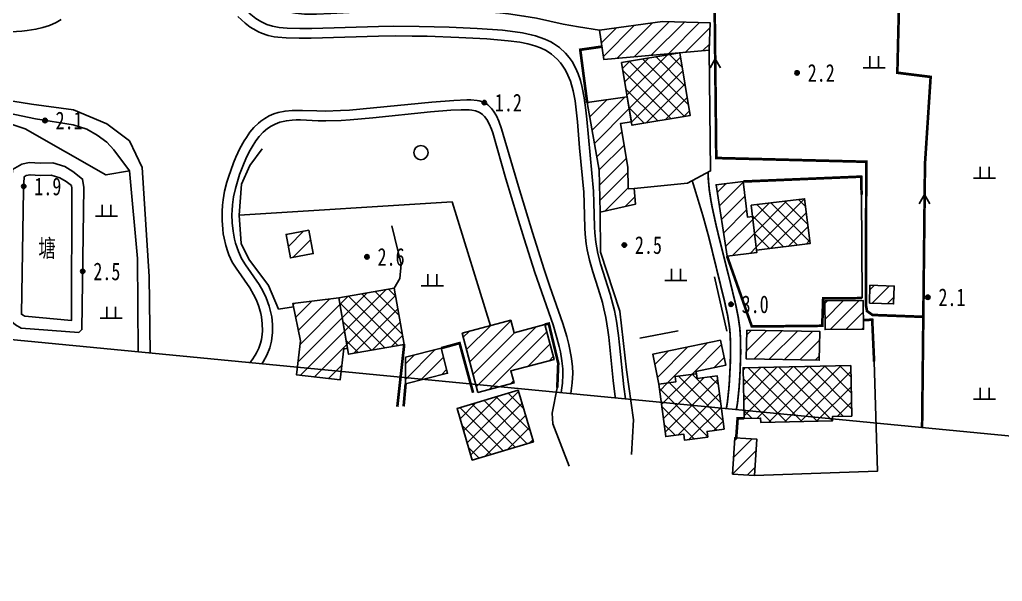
# Model space of a CAD drawing. Header units: metres. Extents: x 494039 to 619385, y 3351420 to 3402703.
# Drawn here: x 590085.7 to 590308.2, y 3392370.4 to 3392497.4 of the extents above; entities that cross this region are included whole.
import ezdxf
from ezdxf.enums import TextEntityAlignment as Align

# ---------------------------------------------------------------- set-up
doc = ezdxf.new("R2010")
doc.units = ezdxf.units.M
for name, pattern in [('2430', [0]), ('2450', [0]), ('8521', [0]), ('9610', [0])]:
    doc.linetypes.add(name, pattern=pattern)
for name, color, linetype in [('210100', 130, 'Continuous'), ('220200', 130, 'Continuous'), ('230102', 141, 'Continuous'), ('261301', 141, 'Continuous'), ('310300', 8, 'Continuous'), ('310500', 8, 'Continuous'), ('380201', 8, '2430'), ('380202', 8, '2450'), ('420500', 8, 'Continuous'), ('720100', 8, 'Continuous'), ('760201', 8, '8521'), ('810100', 8, '9610'), ('810302', 8, 'Continuous'), ('810501', 8, 'Continuous'), ('范围线', 8, 'Continuous')]:
    doc.layers.add(name, color=color, linetype=linetype)
pattern_1 = [(45, (0, 0), (-1.767766953, 1.767766953), []), (135, (0, 0), (-1.767766953, -1.767766953), [])]
pattern_2 = [(45, (0, 0), (-1.767766953, 1.767766953), [])]

# ---------------------------------------------------------------- blocks, each defined once
blk = doc.blocks.new('gu')
at = {"flags": 128}
for points in [[(3.75, 0), (-3.75, 0)], [(2.71, -0.6), (3.75, 0), (3.75, 0), (2.71, 0.6)]]:
    blk.add_lwpolyline(points, dxfattribs=at)
blk = doc.blocks.new('p_point')
for radius in [0.25, 0.2, 0.15, 0.1, 0.05]:
    blk.add_circle((0, 0), radius)
blk.add_point((0, 0))
blk = doc.blocks.new('vm')
at = {"linetype": 'Continuous'}
for p, q in [((-0.5, 0), (-0.5, 1.3)), ((0.5, 1.3), (0.5, 0)), ((1.25, 0), (-1.25, 0))]:
    blk.add_line(p, q, dxfattribs=at)
blk = doc.blocks.new('v1')
blk.add_circle((0, 0), 0.8)
blk = doc.blocks.new('1-3&1-4')
at = {"layer": '310300', "linetype": 'Continuous'}
h = blk.add_hatch(dxfattribs=at)
h.set_pattern_fill('ANSI31', color=8, scale=20, style=0)
h.set_pattern_definition(pattern_2)
h.paths.add_polyline_path([(590241.8378, 3392490.562), (590217.9864, 3392488.3836), (590217.0117, 3392495.0825), (590231.3, 3392497.0432), (590242.0607, 3392496.7049)])
h = blk.add_hatch(dxfattribs=at)
h.set_pattern_fill('ANSI31', color=8, scale=20, style=0)
h.set_pattern_definition(pattern_2)
h.paths.add_polyline_path([(590224.2257, 3392474.3558), (590221.7409, 3392473.9412), (590223.3933, 3392464.0367), (590223.5164, 3392459.1991), (590224.8523, 3392459.2331), (590225.1457, 3392455.6914), (590217.1311, 3392453.91), (590216.9522, 3392463.3643), (590214.2118, 3392478.6856), (590223.2937, 3392479.9418)])
h = blk.add_hatch(dxfattribs=at)
h.set_pattern_fill('ANSI31', color=8, scale=20, style=0)
h.set_pattern_definition(pattern_2)
h.paths.add_polyline_path([(590251.6316, 3392452.8787), (590250.5176, 3392452.7429), (590249.5338, 3392460.8161), (590243.4174, 3392460.0708), (590245.8889, 3392443.9393), (590252.6252, 3392444.7498), (590252.5559, 3392445.2932)])
h = blk.add_hatch(dxfattribs=at)
h.set_pattern_fill('ANSI31', color=8, scale=20, style=0)
h.set_pattern_definition(pattern_2)
h.paths.add_polyline_path([(590151.1755, 3392449.8338), (590152.1795, 3392444.5233), (590147.0354, 3392443.5508), (590146.0315, 3392448.8613)])
h = blk.add_hatch(dxfattribs=at)
h.set_pattern_fill('ANSI31', color=8, scale=20, style=0)
h.set_pattern_definition(pattern_2)
h.paths.add_polyline_path([(590278.0992, 3392433.3107), (590278.2256, 3392437.3551), (590283.7242, 3392437.1832), (590283.5978, 3392433.1388)])
h = blk.add_hatch(dxfattribs=at)
h.set_pattern_fill('ANSI31', color=8, scale=20, style=0)
h.set_pattern_definition(pattern_2)
h.paths.add_polyline_path([(590159.9889, 3392422.9567), (590159.1068, 3392423.0606), (590158.2702, 3392415.9577), (590148.3915, 3392417.1213), (590149.2922, 3392424.7691), (590147.5495, 3392433.2033), (590157.9525, 3392434.4996)])
h = blk.add_hatch(dxfattribs=at)
h.set_pattern_fill('ANSI31', color=8, scale=20, style=0)
h.set_pattern_definition(pattern_2)
h.paths.add_polyline_path([(590268.0389, 3392433.8141), (590276.7299, 3392433.8786), (590276.778, 3392427.4079), (590268.087, 3392427.3434)])
h = blk.add_hatch(dxfattribs=at)
h.set_pattern_fill('ANSI31', color=8, scale=20, style=0)
h.set_pattern_definition(pattern_2)
h.paths.add_polyline_path([(590189.4872, 3392413.0947), (590185.9254, 3392426.501), (590196.927, 3392429.424), (590197.6738, 3392426.613), (590204.6162, 3392428.4574), (590206.7103, 3392420.5757), (590196.9273, 3392417.9765), (590197.6483, 3392415.263)])
h = blk.add_hatch(dxfattribs=at)
h.set_pattern_fill('ANSI31', color=8, scale=20, style=0)
h.set_pattern_definition(pattern_2)
h.paths.add_polyline_path([(590250.3375, 3392427.2031), (590266.8614, 3392426.9104), (590266.7462, 3392420.4094), (590250.2223, 3392420.7021)])
h = blk.add_hatch(dxfattribs=at)
h.set_pattern_fill('ANSI31', color=8, scale=20, style=0)
h.set_pattern_definition(pattern_2)
h.paths.add_polyline_path([(590230.446, 3392415.0052), (590229.048, 3392421.7458), (590244.3951, 3392424.929), (590245.572, 3392419.2549), (590238.8331, 3392417.8571), (590238.9401, 3392417.3412), (590234.1612, 3392416.7103), (590234.3188, 3392415.5165)])
h = blk.add_hatch(dxfattribs=at)
h.set_pattern_fill('ANSI31', color=8, scale=20, style=0)
h.set_pattern_definition(pattern_2)
h.paths.add_polyline_path([(590173.0877, 3392421.0975), (590181.1679, 3392423.1266), (590182.5953, 3392417.4425), (590173.1118, 3392415.061)])
h = blk.add_hatch(dxfattribs=at)
h.set_pattern_fill('ANSI31', color=8, scale=20, style=0)
h.set_pattern_definition(pattern_2)
h.paths.add_polyline_path([(590247.0977, 3392394.6297), (590247.6268, 3392402.8634), (590252.5931, 3392402.5443), (590252.064, 3392394.3106)])
at = {"layer": '310500', "linetype": 'Continuous'}
h = blk.add_hatch(dxfattribs=at)
h.set_pattern_fill('ANSI37', color=8, scale=20, style=0)
h.set_pattern_definition(pattern_1)
h.paths.add_polyline_path([(590235.1763, 3392489.9013), (590237.5368, 3392475.7529), (590224.3594, 3392473.5545), (590221.9989, 3392487.7028)])
h = blk.add_hatch(dxfattribs=at)
h.set_pattern_fill('ANSI37', color=8, scale=20, style=0)
h.set_pattern_definition(pattern_1)
h.paths.add_polyline_path([(590251.3176, 3392455.4558), (590263.4297, 3392456.9317), (590264.6681, 3392446.7691), (590252.5559, 3392445.2932)])
h = blk.add_hatch(dxfattribs=at)
h.set_pattern_fill('ANSI37', color=8, scale=20, style=0)
h.set_pattern_definition(pattern_1)
h.paths.add_polyline_path([(590157.9525, 3392434.4996), (590170.5478, 3392436.7217), (590172.7957, 3392423.9796), (590160.2005, 3392421.7576)])
h = blk.add_hatch(dxfattribs=at)
h.set_pattern_fill('ANSI37', color=8, scale=20, style=0)
h.set_pattern_definition(pattern_1)
h.paths.add_polyline_path([(590273.8716, 3392419.242), (590274.1233, 3392407.7477), (590269.7323, 3392407.6515), (590269.7537, 3392406.6729), (590253.5099, 3392406.317), (590253.4881, 3392407.31), (590249.7589, 3392407.2283), (590249.5074, 3392418.7083)])
h = blk.add_hatch(dxfattribs=at)
h.set_pattern_fill('ANSI37', color=8, scale=20, style=0)
h.set_pattern_definition(pattern_1)
h.paths.add_polyline_path([(590245.244, 3392404.8265), (590241.3475, 3392404.3122), (590241.5208, 3392402.9995), (590236.2689, 3392402.3062), (590236.0872, 3392403.6823), (590232.0117, 3392403.1444), (590230.446, 3392415.0052), (590234.3188, 3392415.5165), (590234.1612, 3392416.7103), (590238.9401, 3392417.3412), (590239.0831, 3392416.2581), (590243.6553, 3392416.8616)])
h = blk.add_hatch(dxfattribs=at)
h.set_pattern_fill('ANSI37', color=8, scale=20, style=0)
h.set_pattern_definition(pattern_1)
h.paths.add_polyline_path([(590198.5692, 3392413.5912), (590202.0331, 3392401.9144), (590188.2074, 3392397.813), (590184.7435, 3392409.4898)])
at = {"layer": '210100', "color": 141, "linetype": 'Continuous', "elevation": 0.8, "flags": 128}
for points in [[(590095.109, 3392497.4918), (590093.9564, 3392496.8152), (590092.4884, 3392496.1457), (590090.9797, 3392495.6453), (590089.427, 3392495.2721), (590087.4441, 3392494.947), (590086.2405, 3392494.8137), (590083.8214, 3392494.6625)], [(590022.2987, 3392485.5907), (590047.4592, 3392484.8101), (590060.1592, 3392482.8698), (590088.3815, 3392478.2837), (590097.9065, 3392477.049), (590105.4912, 3392473.874), (590110.6065, 3392469.9934), (590113.4287, 3392463.9962), (590115.0162, 3392439.3017), (590115.2557, 3392422.056)]]:
    blk.add_lwpolyline(points, dxfattribs=at)
at = {"layer": '210100', "color": 141, "linetype": 'Continuous', "flags": 128}
for points in [[(590220.6172, 3392411.8887), (590220.5829, 3392412.1046), (590220.1119, 3392415.8213), (590219.1077, 3392425.6125), (590218.8977, 3392427.2273), (590218.4429, 3392430.0376), (590218.0219, 3392432.0299), (590217.6492, 3392433.4822), (590216.6966, 3392436.6586), (590215.5028, 3392440.4049), (590214.749, 3392443.0114), (590214.2071, 3392445.3495), (590213.9758, 3392446.7267), (590213.755, 3392448.909), (590213.6811, 3392450.3082), (590213.5614, 3392455.9253), (590213.4353, 3392458.4304), (590212.4928, 3392468.46), (590212.023, 3392474.3562), (590211.8308, 3392476.3209), (590211.4693, 3392479.0355), (590211.0264, 3392481.3039), (590210.4043, 3392483.4893), (590209.857, 3392484.8835), (590209.5346, 3392485.5573), (590209.175, 3392486.2133), (590208.5576, 3392487.1597), (590208.1702, 3392487.6636), (590207.4214, 3392488.4989), (590206.1559, 3392489.6111), (590204.9155, 3392490.4203), (590203.675, 3392491.0258), (590202.3752, 3392491.5082), (590200.8006, 3392491.9454), (590198.9459, 3392492.316), (590196.341, 3392492.6681), (590191.4912, 3392493.0829), (590185.1852, 3392493.432), (590177.9726, 3392493.6689), (590174.6169, 3392493.7255), (590170.7844, 3392493.7364), (590166.9511, 3392493.675), (590151.7568, 3392493.2371), (590149.0089, 3392493.2184), (590146.0505, 3392493.2873), (590144.1622, 3392493.4537), (590143.3187, 3392493.5787), (590141.9965, 3392493.862), (590140.495, 3392494.359), (590139.8365, 3392494.6523), (590138.5657, 3392495.3538), (590137.9527, 3392495.7554), (590136.7718, 3392496.6463), (590135.1155, 3392498.1659)], [(590137.8672, 3392419.874), (590138.0159, 3392420.0367), (590138.3906, 3392420.505), (590139.0633, 3392421.5074), (590139.3601, 3392422.0369), (590139.8712, 3392423.1414), (590140.2652, 3392424.293), (590140.457, 3392425.0753), (590140.637, 3392426.248), (590140.6936, 3392427.0378), (590140.6686, 3392428.6257), (590140.4758, 3392430.209), (590140.3212, 3392430.9929), (590139.9015, 3392432.5328), (590139.3389, 3392434.0182), (590138.7055, 3392435.3026), (590137.8402, 3392436.7373), (590134.7352, 3392441.1979), (590133.8774, 3392442.6141), (590133.0993, 3392444.2394), (590132.8362, 3392444.926), (590132.3927, 3392446.3367), (590132.0012, 3392448.0317), (590131.8332, 3392449.0175), (590131.7034, 3392450.0119), (590131.5542, 3392452.015), (590131.5507, 3392454.0179), (590131.6467, 3392455.5064), (590131.7865, 3392456.6816), (590132.1313, 3392458.6135), (590132.6491, 3392460.7082), (590132.9852, 3392461.8406), (590134.1229, 3392465.0225), (590134.6814, 3392466.3534), (590135.6122, 3392468.3171), (590136.5443, 3392469.9997), (590137.0523, 3392470.8083), (590137.8738, 3392471.9676), (590138.7762, 3392473.0476), (590139.7725, 3392474.0289), (590140.3106, 3392474.4756), (590141.2112, 3392475.1063), (590142.1811, 3392475.6496), (590143.2747, 3392476.1257), (590144.2528, 3392476.4427), (590145.8238, 3392476.7593), (590147.4227, 3392476.8996), (590149.7648, 3392476.9036), (590153.0346, 3392476.777), (590154.9409, 3392476.7571), (590158.3752, 3392476.8633), (590160.4271, 3392476.9904), (590165.8662, 3392477.4655), (590179.0151, 3392478.7853), (590184.0118, 3392479.1506), (590186.9858, 3392479.2758), (590187.8815, 3392479.269), (590189.2812, 3392479.1476), (590189.7902, 3392479.0512), (590190.5575, 3392478.8232), (590191.086, 3392478.5834), (590191.7223, 3392478.1683), (590192.5531, 3392477.3649), (590193.0361, 3392476.7272), (590193.6719, 3392475.6462), (590194.2207, 3392474.4475), (590194.8505, 3392472.723), (590198.6662, 3392459.6599), (590201.8299, 3392449.2663), (590204.4745, 3392440.9508), (590205.765, 3392437.1093), (590208.681, 3392428.7357), (590209.5759, 3392425.802), (590210.0619, 3392423.9395), (590210.3107, 3392422.8386), (590210.6808, 3392420.7834), (590210.888, 3392418.8817), (590210.9355, 3392417.4576), (590210.8171, 3392415.3169), (590210.4991, 3392412.8651)]]:
    blk.add_lwpolyline(points, dxfattribs=at)
at = {"layer": '220200', "color": 141, "linetype": 'Continuous', "const_width": 0.6, "elevation": 2.718, "flags": 128}
blk.add_lwpolyline([(590290.0423, 3392405.1893), (590290.6973, 3392464.8484), (590291.9765, 3392484.4762), (590284.4402, 3392485.4259), (590285.0461, 3392510.7571), (590284.1421, 3392515.2255), (590284.0389, 3392517.9528), (590289.492, 3392546.8128)], dxfattribs=at)
at = {"layer": '220200', "color": 141, "linetype": 'Continuous', "const_width": 0.6, "flags": 128}
blk.add_lwpolyline([(590290.317, 3392430.212), (590278.8133, 3392430.6393), (590277.5757, 3392431.508), (590277.3462, 3392432.7331), (590277.3915, 3392465.2898), (590243.4397, 3392466.1346), (590243.0865, 3392499.4855), (590230.5869, 3392500.1413), (590230.558, 3392545.2659)], dxfattribs=at)
at = {"layer": '230102', "color": 141, "linetype": 'Continuous', "flags": 128}
blk.add_lwpolyline([(590086.6084, 3392458.9299), (590086.1207, 3392430.8147), (590086.0705, 3392430.9268), (590086.3826, 3392430.6495), (590086.898, 3392430.3483), (590097.4502, 3392429.3731), (590097.5366, 3392459.2473), (590097.4302, 3392459.8837), (590096.2239, 3392460.8286), (590094.8102, 3392461.6548), (590092.855, 3392462.271), (590090.372, 3392462.185), (590088.0876, 3392462.3338), (590087.2141, 3392462.153), (590086.7522, 3392461.8944)], close=True, dxfattribs=at)
at = {"layer": '310300', "color": 8, "linetype": 'Continuous', "flags": 128}
for points in [[(590241.8378, 3392490.562), (590217.9864, 3392488.3836), (590217.0117, 3392495.0825), (590231.3, 3392497.0432), (590242.0607, 3392496.7049)], [(590224.2257, 3392474.3558), (590221.7409, 3392473.9412), (590223.3933, 3392464.0367), (590223.5164, 3392459.1991), (590224.8523, 3392459.2331), (590225.1457, 3392455.6914), (590217.1311, 3392453.91), (590216.9522, 3392463.3643), (590214.2118, 3392478.6856), (590223.2937, 3392479.9418)], [(590251.6316, 3392452.8787), (590250.5176, 3392452.7429), (590249.5338, 3392460.8161), (590243.4174, 3392460.0708), (590245.8889, 3392443.9393), (590252.6252, 3392444.7498), (590252.5559, 3392445.2932)], [(590151.1755, 3392449.8338), (590152.1795, 3392444.5233), (590147.0354, 3392443.5508), (590146.0315, 3392448.8613)], [(590278.0992, 3392433.3107), (590278.2256, 3392437.3551), (590283.7242, 3392437.1832), (590283.5978, 3392433.1388)], [(590159.9889, 3392422.9567), (590159.1068, 3392423.0606), (590158.2702, 3392415.9577), (590148.3915, 3392417.1213), (590149.2922, 3392424.7691), (590147.5495, 3392433.2033), (590157.9525, 3392434.4996)], [(590268.0389, 3392433.8141), (590276.7299, 3392433.8786), (590276.778, 3392427.4079), (590268.087, 3392427.3434)], [(590189.4872, 3392413.0947), (590185.9254, 3392426.501), (590196.927, 3392429.424), (590197.6738, 3392426.613), (590204.6162, 3392428.4574), (590206.7103, 3392420.5757), (590196.9273, 3392417.9765), (590197.6483, 3392415.263)], [(590230.446, 3392415.0052), (590229.048, 3392421.7458), (590244.3951, 3392424.929), (590245.572, 3392419.2549), (590238.8331, 3392417.8571), (590238.9401, 3392417.3412), (590234.1612, 3392416.7103), (590234.3188, 3392415.5165)], [(590173.0877, 3392421.0975), (590181.1679, 3392423.1266), (590182.5953, 3392417.4425), (590173.1118, 3392415.061)]]:
    blk.add_lwpolyline(points, close=True, dxfattribs=at)
for points, elevation in [([(590250.3375, 3392427.2031), (590266.8614, 3392426.9104), (590266.7462, 3392420.4094), (590250.2223, 3392420.7021)], 6.988), ([(590247.0977, 3392394.6297), (590247.6268, 3392402.8634), (590252.5931, 3392402.5443), (590252.064, 3392394.3106)], 5.8484)]:
    blk.add_lwpolyline(points, close=True, dxfattribs=dict(at, elevation=elevation))
at = {"layer": '310500', "color": 8, "linetype": 'Continuous', "flags": 128}
for points, elevation in [([(590235.1763, 3392489.9013), (590237.5368, 3392475.7529), (590224.3594, 3392473.5545), (590221.9989, 3392487.7028)], 14.7165), ([(590273.8716, 3392419.242), (590274.1233, 3392407.7477), (590269.7323, 3392407.6515), (590269.7537, 3392406.6729), (590253.5099, 3392406.317), (590253.4881, 3392407.31), (590249.7589, 3392407.2283), (590249.5074, 3392418.7083)], 14.3396), ([(590245.244, 3392404.8265), (590241.3475, 3392404.3122), (590241.5208, 3392402.9995), (590236.2689, 3392402.3062), (590236.0872, 3392403.6823), (590232.0117, 3392403.1444), (590230.446, 3392415.0052), (590234.3188, 3392415.5165), (590234.1612, 3392416.7103), (590238.9401, 3392417.3412), (590239.0831, 3392416.2581), (590243.6553, 3392416.8616)], 10.9905), ([(590198.5692, 3392413.5912), (590202.0331, 3392401.9144), (590188.2074, 3392397.813), (590184.7435, 3392409.4898)], 14.8856)]:
    blk.add_lwpolyline(points, close=True, dxfattribs=dict(at, elevation=elevation))
for points in [[(590251.3176, 3392455.4558), (590263.4297, 3392456.9317), (590264.6681, 3392446.7691), (590252.5559, 3392445.2932)], [(590157.9525, 3392434.4996), (590170.5478, 3392436.7217), (590172.7957, 3392423.9796), (590160.2005, 3392421.7576)]]:
    blk.add_lwpolyline(points, close=True, dxfattribs=at)
at = {"layer": '380201', "color": 8, "linetype": '2430', "const_width": 0.6, "flags": 128}
for points in [[(590217.5572, 3392491.3333), (590212.648, 3392490.619), (590214.2118, 3392478.6856)], [(590276.3431, 3392457.875), (590276.2522, 3392461.9271), (590249.5338, 3392460.8161)], [(590245.8889, 3392443.9393), (590251.4974, 3392428.0282), (590267.433, 3392428.1868), (590267.646, 3392434.3718), (590276.4485, 3392434.4467)], [(590279.1748, 3392420.1098), (590278.7465, 3392429.5635), (590276.7626, 3392429.4762)]]:
    blk.add_lwpolyline(points, dxfattribs=at)
for points, elevation in [([(590207.4446, 3392414.1671), (590207.6652, 3392419.7263), (590205.5244, 3392428.69), (590204.6162, 3392428.4574)], 6.0502), ([(590171.2248, 3392409.8768), (590172.7957, 3392423.9796)], 6.4212), ([(590188.382, 3392413.041), (590185.3229, 3392424.2684), (590181.1679, 3392423.1266)], 6.4212), ([(590173.1118, 3392415.061), (590172.6576, 3392409.9472)], 6.4212), ([(590249.7589, 3392407.2283), (590248.2842, 3392407.2838), (590247.9614, 3392402.8419)], 5.9938)]:
    blk.add_lwpolyline(points, dxfattribs=dict(at, elevation=elevation))
at = {"layer": '380202', "color": 8, "linetype": '2450', "flags": 128}
for points in [[(590224.8523, 3392459.2331), (590236.8967, 3392460.4834), (590242.1392, 3392463.2323), (590241.8378, 3392490.562)], [(590110.5909, 3392463.2662), (590105.2482, 3392462.3217), (590086.9411, 3392472.7306), (590076.4868, 3392476.2247), (590067.123, 3392477.8439)], [(590276.4485, 3392434.4467), (590276.3431, 3392457.875)], [(590217.1311, 3392453.91), (590217.2564, 3392444.8667), (590221.6203, 3392431.5063), (590223.1052, 3392418.1933), (590224.6877, 3392406.9127), (590224.2505, 3392399.0962)], [(590170.5478, 3392436.7217), (590171.8251, 3392438.8677), (590172.1213, 3392442.1094), (590170.0113, 3392450.7645)], [(590234.8451, 3392427.0631), (590226.1394, 3392425.3606)], [(590252.064, 3392394.3106), (590279.9712, 3392395.3354), (590279.1748, 3392420.1098)], [(590210.1083, 3392396.4006), (590206.4294, 3392405.9886), (590206.2739, 3392408.436), (590207.4446, 3392414.1671)]]:
    blk.add_lwpolyline(points, dxfattribs=at)
for points, elevation in [([(590140.6206, 3392468.232), (590137.845, 3392464.4771), (590135.9901, 3392460.1841), (590135.3928, 3392453.1943), (590135.8752, 3392446.8087), (590137.5837, 3392443.267), (590142.0853, 3392437.2937), (590144.3522, 3392431.9724), (590147.7029, 3392432.4606)], 4.9551), ([(590245.845, 3392426.9995), (590243.0589, 3392439.2263)], 4.5396)]:
    blk.add_lwpolyline(points, dxfattribs=dict(at, elevation=elevation))
at = {"layer": '420500', "color": 8, "linetype": 'Continuous', "const_width": 0.4, "flags": 128}
for points in [[(590241.5778, 3392462.9379), (590241.6606, 3392461.1043), (590241.853, 3392458.9898), (590242.2279, 3392456.5315), (590242.5116, 3392455.0251), (590243.4084, 3392450.9031), (590244.1864, 3392447.6677), (590246.553, 3392438.2764), (590247.8388, 3392432.9735), (590248.4054, 3392430.2004), (590248.7754, 3392427.6442), (590248.9321, 3392425.3021), (590248.9633, 3392421.9652), (590248.8521, 3392418.23), (590248.7147, 3392415.7125), (590248.5761, 3392413.8313), (590248.2585, 3392410.804), (590248.0049, 3392409.2458)], [(590237.9835, 3392461.0533), (590240.4473, 3392452.9858), (590241.7653, 3392448.1946), (590245.2868, 3392433.8384), (590246.0129, 3392430.5168), (590246.4467, 3392427.7991), (590246.5868, 3392426.2721), (590246.684, 3392423.4339), (590246.6196, 3392419.6347), (590246.4219, 3392415.7156), (590246.2848, 3392413.8852), (590245.9711, 3392410.9586), (590245.7272, 3392409.4656)]]:
    blk.add_lwpolyline(points, dxfattribs=at)
at = {"layer": '760201', "color": 8, "linetype": '8521', "flags": 128}
for points in [[(590222.8888, 3392411.6695), (590222.5119, 3392414.3813), (590221.5375, 3392423.9152), (590221.3009, 3392425.9672), (590220.8326, 3392429.2318), (590220.3682, 3392431.6613), (590220.1132, 3392432.7559), (590219.3948, 3392435.3474), (590217.2458, 3392442.228), (590216.6399, 3392444.5407), (590216.1626, 3392447.0718), (590215.9464, 3392449.2096), (590215.8733, 3392450.5801), (590215.7557, 3392456.0842), (590215.6327, 3392458.6078), (590214.1387, 3392474.8995), (590213.9236, 3392476.9373), (590213.5327, 3392479.7565), (590213.0691, 3392482.1183), (590212.6674, 3392483.6513), (590212.1696, 3392485.1404), (590211.8777, 3392485.8651), (590211.1915, 3392487.2669), (590210.7897, 3392487.9403), (590210.1421, 3392488.8602), (590209.322, 3392489.8224), (590207.9266, 3392491.119), (590206.6075, 3392492.0515), (590205.9626, 3392492.421), (590204.6215, 3392493.0516), (590202.5074, 3392493.7749), (590201.5375, 3392494.0272), (590199.558, 3392494.4329), (590196.7838, 3392494.8304), (590195.0083, 3392495.0187), (590189.3238, 3392495.4502), (590182.9637, 3392495.7446), (590176.1479, 3392495.915), (590170.3186, 3392495.9337), (590166.9784, 3392495.8735), (590151.8558, 3392495.4392), (590149.136, 3392495.4218), (590146.3223, 3392495.4922), (590144.4775, 3392495.6736), (590142.9838, 3392495.9622), (590141.6893, 3392496.3668), (590140.3309, 3392497.0011), (590139.2252, 3392497.6849), (590137.6676, 3392498.9078), (590136.2366, 3392500.3189), (590134.8105, 3392502.0533), (590133.698, 3392503.7249), (590132.7733, 3392505.4572), (590132.0018, 3392507.2466), (590131.3545, 3392509.0806), (590130.7277, 3392511.2637), (590130.1515, 3392513.8011), (590129.7039, 3392516.3706), (590129.306, 3392519.6854), (590129.104, 3392522.8837), (590129.0603, 3392526.0859), (590129.1748, 3392529.28), (590129.4235, 3392532.058), (590129.7732, 3392534.4181), (590130.2835, 3392536.7497), (590130.7356, 3392538.2829), (590131.3644, 3392539.9541), (590132.4018, 3392542.0835), (590133.2166, 3392543.4322), (590134.127, 3392544.7006), (590134.6184, 3392545.2975), (590135.8153, 3392546.5286), (590136.39, 3392547.0175), (590137.1626, 3392547.583), (590138.254, 3392548.2442), (590139.405, 3392548.8134), (590140.9124, 3392549.4154), (590142.8005, 3392550.0043), (590144.7524, 3392550.4745), (590147.4193, 3392550.9531), (590150.1222, 3392551.2941), (590153.4153, 3392551.5539), (590155.9296, 3392551.6577), (590158.427, 3392551.7006), (590163.3877, 3392551.6635), (590167.0893, 3392551.5672), (590178.1492, 3392551.1149), (590212.5173, 3392549.4477), (590216.7448, 3392549.3417), (590217.9607, 3392549.4001), (590219.8174, 3392549.626), (590220.9931, 3392549.8333), (590225.1807, 3392550.7115), (590227.5876, 3392551.1234), (590230.3996, 3392551.4415), (590232.1642, 3392551.5772), (590237.1225, 3392551.8043), (590243.5111, 3392552.0063), (590247.1752, 3392552.1908), (590263.6877, 3392553.3044), (590268.6361, 3392553.5022), (590271.3843, 3392553.5226), (590273.8186, 3392553.4667), (590278.6859, 3392553.1976), (590285.9853, 3392552.5798), (590303.0228, 3392550.9606), (590308.7106, 3392550.5735), (590312.2865, 3392550.4507), (590324.1543, 3392550.5152), (590327.985, 3392550.3572), (590331.2971, 3392550.0113), (590334.9267, 3392549.4603), (590337.2318, 3392549.0503), (590351.3578, 3392546.263), (590360.137, 3392544.6231), (590363.2755, 3392544.0889), (590367.6735, 3392543.4269), (590371.449, 3392542.9876), (590373.3396, 3392542.8345), (590376.3504, 3392542.7216), (590379.2687, 3392542.7845), (590381.2173, 3392542.8964), (590386.0947, 3392543.3169), (590391.9507, 3392543.8915), (590394.389, 3392544.0932), (590397.7985, 3392544.2779), (590400.229, 3392544.2999), (590402.3158, 3392544.2214), (590405.0932, 3392544), (590407.1734, 3392543.7685), (590411.3288, 3392543.19), (590417.5542, 3392542.1499), (590432.7583, 3392539.3511), (590440.5221, 3392538.0055), (590473.8464, 3392532.5953), (590492.976, 3392529.1761), (590500.6914, 3392527.8701), (590505.6186, 3392527.1508), (590509.8634, 3392526.6736), (590512.3892, 3392526.4874), (590515.5728, 3392526.3795), (590517.1638, 3392526.3854), (590519.8826, 3392526.5089), (590521.9087, 3392526.717), (590523.2062, 3392526.9131), (590525.5999, 3392527.3873), (590527.0641, 3392527.7342), (590530.5183, 3392528.6707), (590534.1965, 3392529.7762), (590540.9416, 3392531.9488), (590556.9597, 3392537.2931), (590577.5553, 3392544.7341), (590580.413, 3392545.8861), (590584.8674, 3392547.7648), (590594.5698, 3392551.1691), (590607.0383, 3392555.7602), (590612.7641, 3392557.6483), (590615.2397, 3392558.5904)], [(590460.4734, 3392527.5184), (590430.1629, 3392535.5203), (590417.9241, 3392538.5921), (590412.643, 3392539.783), (590408.5669, 3392540.571), (590405.297, 3392541.0679), (590402.8384, 3392541.3261), (590401.1957, 3392541.4256), (590399.1176, 3392541.4555), (590395.993, 3392541.3417), (590391.8177, 3392541.0012), (590383.9795, 3392540.1711), (590379.8027, 3392539.8176), (590376.6759, 3392539.6861), (590375.1155, 3392539.6866), (590372.9831, 3392539.7745), (590371.3863, 3392539.8974), (590368.1979, 3392540.2552), (590363.9542, 3392540.8967), (590361.3051, 3392541.3615), (590354.4262, 3392542.7032), (590339.2772, 3392545.8561), (590334.8048, 3392546.6635), (590331.135, 3392547.19), (590327.8834, 3392547.4935), (590324.7847, 3392547.6094), (590320.119, 3392547.5841), (590311.5481, 3392547.4266), (590308.825, 3392547.4721), (590306.3071, 3392547.601), (590301.9092, 3392547.9807), (590299.3993, 3392548.255), (590285.6096, 3392549.9292), (590281.2198, 3392550.3391), (590277.4531, 3392550.5426), (590275.2179, 3392550.5711), (590271.1903, 3392550.4841), (590268.5031, 3392550.3602), (590254.5598, 3392549.52), (590237.2305, 3392548.9427), (590232.7833, 3392548.671), (590230.2807, 3392548.4434), (590228.536, 3392548.21), (590226.9274, 3392547.8397), (590222.4406, 3392546.4881), (590220.8212, 3392546.138), (590218.9885, 3392545.8997), (590217.88, 3392545.8209), (590215.6472, 3392545.7784), (590212.6461, 3392545.8999), (590210.7613, 3392546.047), (590202.6027, 3392546.9028), (590196.0156, 3392547.4707), (590187.0763, 3392548.0531), (590178.7558, 3392548.4532), (590173.4171, 3392548.6076), (590170.0175, 3392548.6411), (590163.2169, 3392548.5691), (590160.2955, 3392548.4822), (590154.9138, 3392548.2083), (590150.9637, 3392547.8737), (590148.9709, 3392547.6439), (590146.24, 3392547.2246), (590144.33, 3392546.798), (590142.8576, 3392546.3437), (590141.629, 3392545.84), (590140.6335, 3392545.3123), (590139.8531, 3392544.7933), (590139.3301, 3392544.377), (590138.5144, 3392543.6032), (590137.6944, 3392542.6568), (590137.2801, 3392542.107), (590136.1333, 3392540.2868), (590135.1137, 3392538.1732), (590134.7548, 3392537.2681), (590134.1396, 3392535.4225), (590133.8794, 3392534.4845), (590133.4474, 3392532.583), (590133.2128, 3392531.2348), (590133.0012, 3392529.593), (590132.8891, 3392528.3531), (590132.7711, 3392525.8591), (590132.7608, 3392524.6083), (590132.8315, 3392522.1069), (590133.0231, 3392519.6166), (590133.1662, 3392518.3797), (590133.5569, 3392515.9319), (590134.1079, 3392513.5333), (590134.5821, 3392511.9718), (590135.0609, 3392510.6845), (590135.7502, 3392509.1574), (590136.1708, 3392508.343), (590137.5978, 3392505.9743), (590138.6714, 3392504.4564), (590139.9218, 3392502.9024), (590140.8592, 3392501.9203), (590142.133, 3392500.8711), (590143.0941, 3392500.2936), (590144.1419, 3392499.827), (590144.7222, 3392499.621), (590146.4262, 3392499.1684), (590148.183, 3392498.8742), (590150.2466, 3392498.6949), (590152.916, 3392498.6539), (590156.1934, 3392498.7865), (590164.4855, 3392499.2975), (590170.9169, 3392499.5098), (590174.4197, 3392499.5716), (590181.4192, 3392499.5891), (590184.3342, 3392499.5445), (590188.997, 3392499.3769), (590192.4162, 3392499.1457), (590194.4175, 3392498.9608), (590196.4153, 3392498.7386), (590199.8975, 3392498.2499), (590202.7341, 3392497.7339), (590208.7418, 3392496.421), (590212.2788, 3392495.8099), (590217.0117, 3392495.0825)], [(590053.7287, 3392481.2442), (590066.4298, 3392479.0445), (590079.8985, 3392476.9861), (590089.3222, 3392474.9664), (590097.8346, 3392473.6246), (590100.9214, 3392472.6925), (590103.3035, 3392471.3003), (590105.4507, 3392469.7548), (590107.0199, 3392467.9657), (590110.5909, 3392463.2662), (590112.4307, 3392443.4394), (590112.5906, 3392422.3132)], [(590140.5391, 3392419.6162), (590140.8385, 3392420.0183), (590141.6917, 3392421.5582), (590142.3448, 3392423.2004), (590142.7361, 3392424.6963), (590142.8492, 3392425.3541), (590142.9802, 3392426.6824), (590142.9755, 3392428.4668), (590142.7861, 3392430.2464), (590142.6266, 3392431.1277), (590142.2475, 3392432.6455), (590141.5739, 3392434.5285), (590140.8152, 3392436.0742), (590139.9424, 3392437.5048), (590136.8318, 3392441.9743), (590135.9788, 3392443.3987), (590135.238, 3392444.9664), (590134.5861, 3392446.912), (590134.3636, 3392447.8041), (590134.0312, 3392449.6231), (590133.8399, 3392451.4698), (590133.785, 3392453.3231), (590133.8093, 3392454.2458), (590133.9077, 3392455.57), (590134.1622, 3392457.3498), (590134.5799, 3392459.2768), (590134.8603, 3392460.318), (590135.5185, 3392462.3871), (590136.2388, 3392464.3096), (590137.1181, 3392466.348), (590137.9165, 3392467.9346), (590138.3524, 3392468.702), (590139.1832, 3392469.9868), (590139.9739, 3392471.0124), (590140.8493, 3392471.9492), (590141.8231, 3392472.7769), (590142.6615, 3392473.333), (590143.5909, 3392473.8135), (590144.6197, 3392474.2094), (590146.1075, 3392474.5634), (590147.4559, 3392474.7144), (590148.3088, 3392474.7504), (590149.3402, 3392474.75), (590153.3306, 3392474.5749), (590155.0639, 3392474.5461), (590158.5115, 3392474.6389), (590160.5696, 3392474.7646), (590165.6831, 3392475.2172), (590178.7752, 3392476.5879), (590183.3817, 3392476.9255), (590185.6896, 3392477.0253), (590187.5093, 3392477.0198), (590188.066, 3392476.9708), (590188.9674, 3392476.7991), (590189.518, 3392476.6064), (590189.9597, 3392476.3773), (590190.4927, 3392475.9891), (590190.9683, 3392475.5167), (590191.4921, 3392474.8241), (590192.0331, 3392473.8692), (590192.5674, 3392472.6241), (590192.8364, 3392471.8665), (590195.7901, 3392461.4605), (590198.3459, 3392452.9453), (590199.9315, 3392447.8429), (590202.3793, 3392440.2417), (590206.4829, 3392428.3904), (590207.3706, 3392425.4984), (590207.8929, 3392423.4988), (590208.1561, 3392422.3134), (590208.5141, 3392420.228), (590208.6882, 3392418.4364), (590208.7179, 3392417.1739), (590208.6064, 3392415.2113), (590208.3204, 3392413.0753)]]:
    blk.add_lwpolyline(points, dxfattribs=at)
blk.add_lwpolyline([(590083.8637, 3392459.0203), (590083.3647, 3392430.2501), (590083.8061, 3392429.2655), (590084.7623, 3392428.416), (590086.0617, 3392427.6567), (590099.1522, 3392426.6916), (590099.8119, 3392427.3234), (590100.2858, 3392459.4551), (590099.9627, 3392461.3879), (590097.7704, 3392463.1052), (590095.9296, 3392464.181), (590093.2309, 3392465.0316), (590090.4138, 3392464.9339), (590087.895, 3392465.098), (590086.2424, 3392464.7559), (590084.0834, 3392463.547)], close=True, dxfattribs=at)
at = {"layer": '810100', "color": 8, "linetype": '9610', "flags": 128}
blk.add_lwpolyline([(590135.3928, 3392453.1943), (590183.6402, 3392456.2112), (590192.3331, 3392428.2034)], dxfattribs=at)
at = {"layer": '范围线', "color": 8, "flags": 128}
blk.add_lwpolyline([(580974.9971, 3398172.2884), (580158.1729, 3397748.7629), (583102.2681, 3395406.1495), (589376.9328, 3392493.3034), (594318.9563, 3392016.403), (594002.9657, 3392059.9931), (593709.5027, 3392110.274), (593489.39, 3392154.2585), (593446.55, 3392164.1073), (593184.0367, 3392224.4585), (592856.0894, 3392311.9807), (592630.9821, 3392379.424), (592345.2786, 3392474.0542), (592112.8421, 3392558.6278), (591835.9381, 3392668.5492), (591571.4074, 3392783.2499), (591303.4331, 3392909.9936), (591275.2655, 3392923.316), (591065.2798, 3393031.2284), (591019.813, 3393054.5939), (590886.2864, 3393127.1825), (590776.1303, 3393189.2284), (589711.9005, 3393302.4152), (583546.9224, 3396125.8295)], close=True, dxfattribs=at)
at = {"layer": '261301', "color": 141, "linetype": 'Continuous', "xscale": 2, "yscale": 2}
for p, rotation in [((590243.2813, 3392481.0898, 2.9138), 90.60754572198836), ((590290.5383, 3392450.3684, 2.9138), 89.36995688450581)]:
    blk.add_blockref('gu', p, dxfattribs=dict(at, rotation=rotation))
at = {"layer": '720100', "color": 8, "linetype": 'Continuous', "xscale": 2, "yscale": 2, "zscale": 2}
for p in [(590261.7393, 3392485.389, 2.1506), (590190.9154, 3392478.6701, 1.2), (590091.4629, 3392474.629, 2.1155), (590086.6462, 3392459.7088, 1.9281), (590222.6227, 3392446.4465, 2.4736), (590164.3548, 3392443.7814, 2.6326), (590100.0062, 3392440.4954, 2.458), (590291.3373, 3392434.6437, 2.1162), (590246.785, 3392433.0522, 3.0393)]:
    blk.add_blockref('p_point', p, dxfattribs=at)
at = {"layer": '810302', "color": 8, "linetype": 'Continuous', "xscale": 2, "yscale": 2}
for p in [(590279.193, 3392486.5617), (590304.193, 3392461.5617), (590105.3784, 3392452.9815, 3.6859), (590234.3146, 3392438.4616, 3.8042), (590179.1515, 3392437.2342, 3.8042), (590106.4368, 3392429.9099, 3.6859), (590304.193, 3392411.5617)]:
    blk.add_blockref('vm', p, dxfattribs=at)
at = {"layer": '810501', "color": 8, "linetype": 'Continuous', "xscale": 2, "yscale": 2}
blk.add_blockref('v1', (590176.586, 3392467.3621, 3.6854), dxfattribs=at)
at = {"color": 8, "width": 0.75}
blk.add_text('塘', height=4, dxfattribs=at).set_placement((590091.9241, 3392445.7518, 2.7333), align=Align.MIDDLE_CENTER)
at = {"layer": '720100', "color": 8, "width": 0.75}
for s, p in [('2.2', (590264.1393, 3392485.389, 2.1506)), ('1.2', (590193.3154, 3392478.6701, 1.2)), ('2.1', (590093.8629, 3392474.629, 2.1155)), ('1.9', (590089.0462, 3392459.7088, 1.9281)), ('2.5', (590225.0227, 3392446.4465, 2.4736)), ('2.6', (590166.7548, 3392443.7814, 2.6326)), ('2.5', (590102.4062, 3392440.4954, 2.458)), ('2.1', (590293.7373, 3392434.6437, 2.1162)), ('3.0', (590249.185, 3392433.0522, 3.0393))]:
    blk.add_text(s, height=4, dxfattribs=at).set_placement(p, align=Align.MIDDLE_LEFT)

msp = doc.modelspace()

# ---------------------------------------------------------------- block references
msp.add_blockref('1-3&1-4', (0, 0))

doc.saveas('drawing.dxf')
